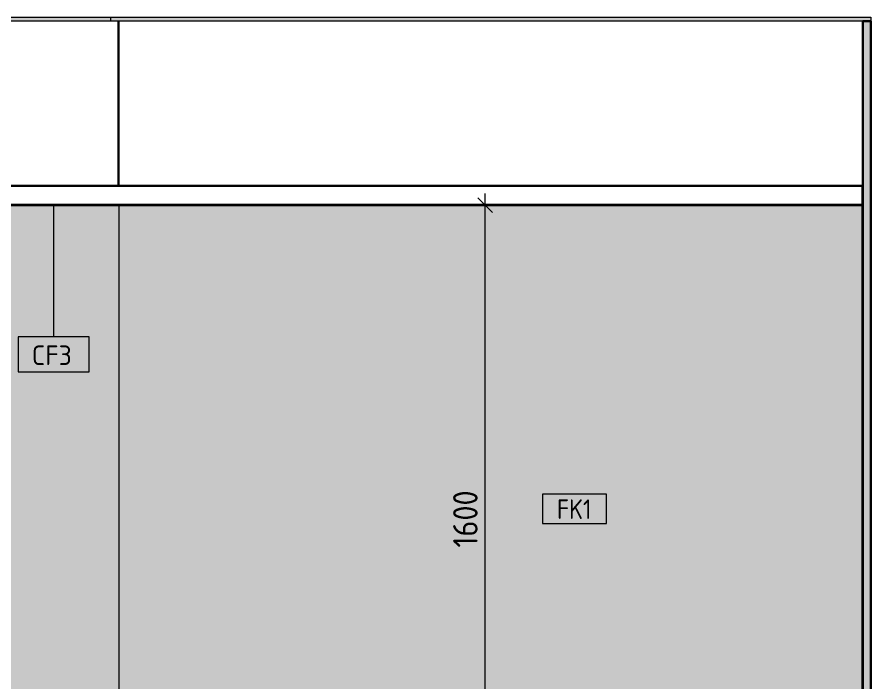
# Model space of a CAD drawing. Header units: millimetres. Extents: x 88919 to 135993, y -1987 to 12871.
# Drawn here: x 133804 to 135983, y 10581 to 12280 of the extents above; entities that cross this region are included whole.
import ezdxf

# ---------------------------------------------------------------- set-up
doc = ezdxf.new("R2010")
doc.units = ezdxf.units.MM
for name, color, linetype, lineweight in [('A-ANNO-DIMS', 7, 'Continuous', 9), ('A-ANNO-DIMS-25', 7, 'Continuous', 9), ('A-CLNG-IDEN', 7, 'Continuous', 9), ('A-FLOR', 7, 'Continuous', 9), ('A-WALL-IDEN', 7, 'Continuous', 9), ('A-WALL-PATT', 7, 'Continuous', 9), ('I-WALL', 7, 'Continuous', 9)]:
    doc.layers.add(name, color=color, linetype=linetype, lineweight=lineweight)
for name, color, linetype, lineweight, true_color in [('A-CLNG-FNSH-1', 7, 'Continuous', 30, 0x3c3c3c), ('A-WALL-4', 7, 'Continuous', 30, 0x3c3c3c), ('A-WALL-FNSH-2', 7, 'Continuous', 30, 0x3c3c3c), ('I-WALL-1', 7, 'Continuous', 9, 0x787878)]:
    doc.layers.add(name, color=color, linetype=linetype, lineweight=lineweight, true_color=true_color)
doc.styles.add('GOST Common_5', font='GOST_Common.ttf', dxfattribs={"width": 0.9, "height": 50})
doc.styles.add('GOST Common_6', font='GOST_Common.ttf', dxfattribs={"height": 50})
doc.styles.add('ISOCPEUR_2', font='isocpeur.ttf', dxfattribs={"width": 0.9, "height": 62.5})
doc.dimstyles.new('ISO-2_5_0_9К_БОЛЬШОЙ_1', dxfattribs={"dimscale": 304.8, "dimtxt": 62.248823, "dimasz": 0.123031, "dimexe": 0.098425, "dimexo": 0.246063, "dimgap": 0, "dimtad": 1, "dimdec": 0, "dimrnd": 10, "dimzin": 0, "dimdsep": 46, "dimtxsty": 'ISOCPEUR_2', "dimblk1": 'OBLIQUE', "dimblk2": 'OBLIQUE', "dimsah": 1, "dimcen": 0.09, "dimdle": 0.098425, "dimazin": 0, "dimtfac": 1, "dimtdec": 4, "dimtix": 1, "dimtmove": 0, "dimatfit": 3, "dimfxl": 1, "dimtvp": 1, "dimtolj": 1, "dimtzin": 0, "dimarcsym": 2})

# ---------------------------------------------------------------- blocks, each defined once
blk = doc.blocks.new('М_потолков - Марка_ Имя типа-25382930-Развертка 3_27-4')
at = {"layer": 'A-CLNG-IDEN'}
for p, q in [((8005.6, 11464.4), (7824.4, 11464.4)), ((7824.4, 11464.4), (7824.4, 11375)), ((8005.6, 11375), (8005.6, 11464.4)), ((7824.4, 11375), (8005.6, 11375))]:
    blk.add_line(p, q, dxfattribs=at)
blk = doc.blocks.new('М_стена_0001 - Типоразмер_без рамки-25382661-Развертка 3_27-4')
at = {"layer": 'A-WALL-IDEN'}
for p, q in [((7046.4, 11063.1), (6883.2, 11063.1)), ((6883.2, 11063.1), (6883.2, 10988.1)), ((7046.4, 10988.1), (7046.4, 11063.1)), ((6883.2, 10988.1), (7046.4, 10988.1))]:
    blk.add_line(p, q, dxfattribs=at)
blk = doc.blocks.new('DIMBLOCK63-Развертка 3_27-4')
at = {"layer": 'A-ANNO-DIMS-25', "lineweight": 20}
for p, q in [((134998.8, 11800), (134980, 11818.8)), ((134998.8, 11800), (135017.5, 11781.2)), ((134998.8, 10200), (134980, 10218.8)), ((134998.8, 10200), (135017.5, 10181.2))]:
    blk.add_line(p, q, dxfattribs=at)
at = {"layer": 'A-ANNO-DIMS-25'}
for p, q in [((134998.8, 10200), (134998.8, 11830)), ((135047.3, 11800), (134968.8, 11800)), ((134998.8, 11800), (135047.3, 11800)), ((134137.8, 10200), (135028.8, 10200)), ((134998.8, 10200), (134137.8, 10200))]:
    blk.add_line(p, q, dxfattribs=at)
at = {"layer": 'A-ANNO-DIMS-25', "color": 0, "insert": (134917.1, 10926.4), "char_height": 62.5, "width": 176.691, "attachment_point": 1, "rotation": 90, "line_spacing_factor": 1.149209, "style": 'ISOCPEUR_2'}
blk.add_mtext('1600', dxfattribs=at)
blk = doc.blocks.new('_Oblique')
at = {"color": 0, "linetype": 'ByBlock', "lineweight": -2}
blk.add_line((-0.5, -0.5), (0.5, 0.5), dxfattribs=at)

msp = doc.modelspace()

# ---------------------------------------------------------------- hatches: boundary and pattern name
at = {"layer": 'A-WALL-PATT'}
h = msp.add_hatch(color=256, dxfattribs=at)
h.paths.add_polyline_path([(134063.8, 10206), (134063.8, 10206), (134063.8, 11800), (134062.8, 11800), (134062.8, 10206)])
h.paths.add_polyline_path([(134062.8, 11850), (134063.8, 11850), (134063.8, 12270), (134062.8, 12270)])
for points in [[(131843.8, 10200), (131845.3, 10200), (131845.3, 10206), (134062.8, 10206), (134062.8, 11800), (131833.8, 11800), (131833.8, 10200)], [(135956.9, 10200), (135961.8, 10200), (135961.8, 11800), (134063.8, 11800), (134063.8, 10206), (135950.3, 10206), (135950.3, 10200), (135951.8, 10200)]]:
    msp.add_hatch(color=256, dxfattribs=at).paths.add_polyline_path(points)
at = {"layer": 'I-WALL'}
for points in [[(133897.8, 12270), (133962.8, 12270), (133962.8, 12280), (131812.8, 12280), (131812.8, 12270), (132855.1, 12270)], [(134042.8, 12270), (134042.8, 12280), (133962.8, 12280), (133962.8, 12270)], [(135982.8, 12270), (135982.8, 12280), (134042.8, 12280), (134042.8, 12270), (135962.8, 12270)]]:
    msp.add_hatch(color=256, dxfattribs=at).paths.add_polyline_path(points)
at = {"layer": 'I-WALL-1'}
h = msp.add_hatch(dxfattribs=at)
h.set_pattern_fill('FP_22', color=256, style=0, pattern_type=2)
h.set_pattern_definition([(0, (125982.7886, 0), (30.48, 7.62), [2.515, -20.345, 2.515, -20.345, -121.92]), (0, (125982.7886, 0), (30.48, 7.62), [-45.72, 2.515, -43.205, 2.515, -20.345, -53.34]), (0, (125982.7886, 0), (30.48, 7.62), [-114.3, 2.515, -12.725, 2.515, -35.585]), (120, (125994.2186, 3.81), (-21.8391136, 22.5864543), [2.515, -20.345, 2.515, -20.345, -121.92]), (120, (125994.2186, 3.81), (-21.8391136, 22.5864543), [-45.72, 2.515, -43.205, 2.515, -20.345, -53.34]), (120, (125994.2186, 3.81), (-21.8391136, 22.5864543), [-114.3, 2.515, -12.725, 2.515, -35.585]), (240, (125998.0286, 19.05), (-8.6408864, -30.2064543), [2.515, -20.345, 2.515, -20.345, -121.92]), (240, (125998.0286, 19.05), (-8.6408864, -30.2064543), [-45.72, 2.515, -43.205, 2.515, -20.345, -53.34]), (240, (125998.0286, 19.05), (-8.6408864, -30.2064543), [-114.3, 2.515, -12.725, 2.515, -35.585])])
h.paths.add_polyline_path([(135962.8, 8400), (135982.8, 8400), (135982.8, 8664.8), (135962.8, 8664.8), (135962.8, 8506.6)])
h.paths.add_polyline_path([(135982.8, 8684.3), (135982.8, 12270), (135962.8, 12270), (135962.8, 8758.9), (135965.2, 8750.1)])

# ---------------------------------------------------------------- linework, layer by layer
at = {"layer": 'A-CLNG-FNSH-1'}
for p, q in [((135961.8, 11850), (131833.8, 11850)), ((135961.8, 11800), (135961.8, 11850)), ((135961.8, 11801), (131833.8, 11801)), ((131833.8, 11800), (135961.8, 11800))]:
    msp.add_line(p, q, dxfattribs=at)
at = {"layer": 'A-CLNG-IDEN'}
msp.add_line((133897.8, 11800), (133897.8, 11464.4), dxfattribs=at)
at = {"layer": 'A-FLOR'}
msp.add_line((131812.5, 12280), (135983.2, 12280), dxfattribs=at)
at = {"layer": 'A-WALL-4'}
for p, q in [((135982.8, 12270), (135962.8, 12270)), ((135962.8, 12270), (135962.8, 11850)), ((135982.8, 8684.3), (135982.8, 12270))]:
    msp.add_line(p, q, dxfattribs=at)
at = {"layer": 'A-WALL-FNSH-2'}
for p, q in [((135962.8, 11850), (135961.8, 11850)), ((135962.8, 8758.9), (135962.8, 11850)), ((135961.8, 11800), (135961.8, 10200))]:
    msp.add_line(p, q, dxfattribs=at)
at = {"layer": 'I-WALL'}
for p, q in [((135962.8, 12270), (131832.8, 12270)), ((134042.8, 12280), (134042.8, 12270)), ((134062.8, 11850), (134062.8, 12270)), ((134063.8, 12270), (134063.8, 11850)), ((135982.8, 12280.3), (135982.8, 12270)), ((134063.8, 11800), (134063.8, 10206))]:
    msp.add_line(p, q, dxfattribs=at)

# ---------------------------------------------------------------- block references
at = {"layer": 'A-CLNG-IDEN'}
msp.add_blockref('М_потолков - Марка_ Имя типа-25382930-Развертка 3_27-4', (125982.8, 0), dxfattribs=at)
at = {"layer": 'A-WALL-IDEN'}
msp.add_blockref('М_стена_0001 - Типоразмер_без рамки-25382661-Развертка 3_27-4', (128262.3, 0), dxfattribs=at)

# ---------------------------------------------------------------- texts
at = {"layer": 'A-CLNG-IDEN', "insert": (133842.1, 11442.3), "char_height": 50, "width": 130.274, "attachment_point": 1, "style": 'GOST Common_6'}
msp.add_mtext('CF3', dxfattribs=at)
at = {"layer": 'A-WALL-IDEN', "insert": (135182.2, 11049.5), "char_height": 50, "width": 111.835, "attachment_point": 1, "style": 'GOST Common_5'}
msp.add_mtext('FK1', dxfattribs=at)

# ---------------------------------------------------------------- dimensions: what is measured, and where the dimension line sits
at = {"layer": 'A-ANNO-DIMS'}
dim = msp.add_linear_dim(base=(134998.8, 11800), p1=(134062.8, 10200), p2=(134972.3, 11800), angle=90, dimstyle='ISO-2_5_0_9К_БОЛЬШОЙ_1', override={"dimpost": '<>', "dimfxl": 1840.424474}, dxfattribs=at)
dim.commit()
dim.dimension.update_dxf_attribs({"geometry": 'DIMBLOCK63-Развертка 3_27-4', "text_midpoint": (134967.5, 11000)})

doc.saveas('drawing.dxf')
